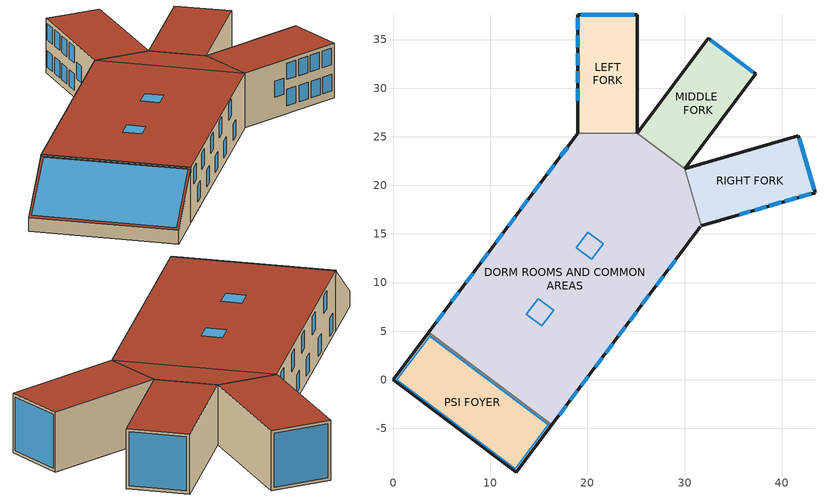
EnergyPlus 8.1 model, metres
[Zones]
PSI FOYER
 floor ground (SLAB FLOOR): 16.34,-4.63 12.68,-9.51 0,0 3.66,4.88 z0
 wall outside (EXTWALL09): 0,0 12.68,-9.51 z0:1.52; 12.68,-9.51,1.52 12.68,-9.51,0 16.34,-4.63,0 16.34,-4.63,6.1; 3.66,4.88,6.1 3.66,4.88,0 0,0,0 0,0,1.52
 wall to DORM ROOMS AND COMMON AREAS (INTERIOR): 16.34,-4.63 3.66,4.88 z0:6.1
 roof outside (ROOF31): 3.66,4.88,6.1 0,0,1.52 12.68,-9.51,1.52 16.34,-4.63,6.1
 skylight (DOUBLE PANE HW WINDOW): 3.76,4.5,5.91 0.39,0.01,1.71 12.58,-9.13,1.71 15.95,-4.65,5.91
DORM ROOMS AND COMMON AREAS
 floor ground (SLAB FLOOR): 31.7,15.85 16.34,-4.63 3.66,4.88 19.02,25.36 z0; 29.99,21.7 31.7,15.85 19.02,25.36 25.12,25.36 z0
 wall outside (EXTWALL09): 16.25,-4.75 31.61,15.73 / 19.02,25.36 3.66,4.88 z0:6.1
 wall to RIGHT FORK (INTERIOR): 31.7,15.85 29.99,21.7 z0:6.1
 wall to MIDDLE FORK (INTERIOR): 29.99,21.7 25.12,25.36 z0:6.1
 wall to LEFT FORK (INTERIOR): 25.12,25.36 19.02,25.36 z0:6.1
 window (DOUBLE PANE HW WINDOW): 17.09,-3.63 17.82,-2.66 / 15.16,20.21 14.43,19.24 z3.72:5.55; 18.24,-2.1 18.97,-1.12 z0.94:2.77; 19.35,-0.61 20.09,0.37 z3.78:5.61; 20.78,1.29 21.51,2.27 / 28.35,11.39 29.08,12.36 z0.85:2.68; 21.86,2.73 22.59,3.71 / 6.75,9 6.02,8.02 z3.87:5.7; 23.18,4.49 23.91,5.46 / 25.59,7.71 26.32,8.68 z0.82:2.65; 24.33,6.02 25.06,7 z3.93:5.76; 27.07,9.68 27.8,10.66 z3.99:5.82; 5.21,6.95 4.48,5.97 / 8.23,10.97 7.5,10 z0.52:2.35; 9.78,13.05 9.05,12.07 / 12.56,16.75 11.83,15.78 z3.81:5.64; 11.3,15.07 10.57,14.09 z0.64:2.47; 17.96,23.95 17.23,22.97 z3.69:5.52; 16.61,22.14 15.87,21.17 z0.76:2.59; 13.88,18.51 13.15,17.53 z0.67:2.5
 roof outside (ROOF31): 19.02,25.36 3.66,4.88 16.34,-4.63 31.7,15.85 z6.1; 19.02,25.36 31.7,15.85 29.99,21.7 25.12,25.36 z6.1
 skylight (DOUBLE PANE HW WINDOW): 14.92,8.35 13.72,6.75 15.32,5.55 16.52,7.15 z6.1; 20.04,15.18 18.84,13.58 20.44,12.38 21.64,13.98 z6.1
LEFT FORK
 floor ground (SLAB FLOOR): 25.12,37.55 25.12,25.36 19.02,25.36 19.02,37.55 z0
 wall outside (EXTWALL09): 25.12,25.36 25.12,37.55 19.02,37.55 19.02,25.36 z0:6.1
 window (DOUBLE PANE HW WINDOW): 24.81,37.55 19.32,37.55 z0.3:5.79; 19.02,37.25 19.02,36.03 / 19.02,35.42 19.02,34.2 / 19.02,33.59 19.02,32.37 / 19.02,31.76 19.02,30.54 z3.81:5.64; 19.02,37.25 19.02,36.03 / 19.02,35.42 19.02,34.2 / 19.02,33.59 19.02,32.37 / 19.02,31.76 19.02,30.54 z0.76:2.59; 19.02,29.93 19.02,28.71 z2.29:4.11
 roof outside (ROOF31): 19.02,37.55 19.02,25.36 25.12,25.36 25.12,37.55 z6.1
MIDDLE FORK
 floor ground (SLAB FLOOR): 37.31,31.46 29.99,21.7 25.12,25.36 32.43,35.11 z0
 wall outside (EXTWALL09): 29.99,21.7 37.31,31.46 32.43,35.11 25.12,25.36 z0:6.1
 window (DOUBLE PANE HW WINDOW): 37.06,31.64 32.67,34.93 z0.3:5.79
 roof outside (ROOF31): 32.43,35.11 25.12,25.36 29.99,21.7 37.31,31.46 z6.1
RIGHT FORK
 floor ground (SLAB FLOOR): 41.7,25.12 43.4,19.26 31.7,15.85 29.99,21.7 z0
 wall outside (EXTWALL09): 31.7,15.85 43.4,19.26 41.7,25.12 29.99,21.7 z0:6.1
 window (DOUBLE PANE HW WINDOW): 41.79,18.79 42.96,19.14 / 40.27,18.35 41.44,18.69 / 38.72,17.9 39.89,18.24 / 37.2,17.45 38.37,17.8 z3.81:5.64; 41.85,18.81 43.02,19.15 / 40.36,18.38 41.53,18.72 / 38.78,17.91 39.95,18.26 / 37.2,17.45 38.37,17.8 z0.88:2.71; 35.59,16.98 36.76,17.33 z2.26:4.08; 43.32,19.56 41.78,24.82 z0.3:5.79
 roof outside (ROOF31): 29.99,21.7 31.7,15.85 43.4,19.26 41.7,25.12 z6.1
[Building]
PSI HOUSE DORM AND OFFICES: North Axis {deg}=36.87; Terrain=Suburbs; Loads Convergence Tolerance Value=0.04; Temperature Convergence Tolerance Value {deltaC}=0.4; Solar Distribution=FullInteriorAndExterior; Maximum Number of Warmup Days=25; Minimum Number of Warmup Days=6
[Site:Location]
COLORADO_SPRGS_CO_USA_WMO_724660: Latitude {deg}=38.82; Longitude {deg}=-104.72; Time Zone {hr}=-7; Elevation {m}=1881
[SizingPeriod:DesignDay] Day of Month=21; Humidity Condition Type=Wetbulb; Barometric Pressure {Pa}=80677; Rain Indicator=No; Snow Indicator=No; Daylight Saving Time Indicator=No; Solar Model Indicator=ASHRAEClearSky
Name | Month | Day Type | Maximum Dry-Bulb Temperature {C} | Daily Dry-Bulb Temperature Range {deltaC} | Wetbulb or DewPoint at Maximum Dry-Bulb {C} | Wind Speed {m/s} | Wind Direction {deg} | Sky Clearness
COLORADO_SPRGS Ann Htg 99.6% Condns DB | 1 | WinterDesignDay | -18.4 | 0 | -18.4 | 2.8 | 20 | 0
COLORADO_SPRGS Ann Clg .4% Condns DB=>MWB | 7 | SummerDesignDay | 32.1 | 14.1 | 14.6 | 5.3 | 180 | 1
[Site:GroundTemperature:BuildingSurface]
18.89, 18.92, 19.02, 19.12, 19.21, 19.23, 19.07, 19.32, 19.09, 19.21, 19.13, 18.96
[Material] Thermal Absorptance=0.9
Name | Roughness | Thickness {m} | Conductivity {W/m-K} | Density {kg/m3} | Specific Heat {J/kg-K} | Solar Absorptance | Visible Absorptance
A2 - 4 IN DENSE FACE BRICK | Rough | 0.101498 | 1.245296 | 2082.4 | 920.48 | 0.93 | 0.93
C3 - 4 IN HW CONCRETE BLOCK | MediumRough | 0.101498 | 0.812901 | 977.1262 | 836.8 | 0.65 | 0.65
E1 - 3 / 4 IN PLASTER OR GYP BOARD | Smooth | 0.01905 | 0.726422 | 1601.846 | 836.8 | 0.92 | 0.92
C7 - 8 IN LW CONCRETE BLOCK | Rough | 0.203302 | 0.570761 | 608.7016 | 836.8 | 0.65 | 0.65
CONCRETE - SAND AND GRAVEL 4 IN | MediumRough | 0.101498 | 1.729577 | 2242.585 | 836.8 | 0.6 | 0.6
E2 - 1 / 2 IN SLAG OR STONE | Rough | 0.0127102 | 1.435549 | 881.0155 | 1673.6 | 0.55 | 0.55
E3 - 3 / 8 IN FELT AND MEMBRANE | Rough | 0.00954024 | 0.190253 | 1121.292 | 1673.6 | 0.75 | 0.75
B6 - 2 IN DENSE INSULATION | VeryRough | 0.0509016 | 0.0432394 | 91.30524 | 836.8 | 0.5 | 0.5
C12 - 2 IN HW CONCRETE | MediumRough | 0.0509016 | 1.729577 | 2242.585 | 836.8 | 0.65 | 0.65
C2 - 4 IN LW CONCRETE BLOCK | MediumRough | 0.101498 | 0.380507 | 608.7016 | 836.8 | 0.65 | 0.65
[Material:AirGap]
B1 - AIRSPACE RESISTANCE: Thermal Resistance {m2-K/W}=0.160367
[WindowMaterial:Glazing]
GLASS - CLEAR PLATE 1 / 4 IN: Optical Data Type=SpectralAverage; Thickness {m}=0.006; Solar Transmittance at Normal Incidence=0.8; Front Side Solar Reflectance at Normal Incidence=0.1; Back Side Solar Reflectance at Normal Incidence=0.1; Visible Transmittance at Normal Incidence=0.8; Front Side Visible Reflectance at Normal Incidence=0.1; Back Side Visible Reflectance at Normal Incidence=0.1; Infrared Transmittance at Normal Incidence=0; Front Side Infrared Hemispherical Emissivity=0.84; Back Side Infrared Hemispherical Emissivity=0.84; Conductivity {W/m-K}=0.9
[WindowMaterial:Gas]
AIRGAP: Gas Type=AIR; Thickness {m}=0.0125
[Construction]
EXTWALL09: A2 - 4 IN DENSE FACE BRICK, B1 - AIRSPACE RESISTANCE, C3 - 4 IN HW CONCRETE BLOCK, E1 - 3 / 4 IN PLASTER OR GYP BOARD
INTERIOR: C7 - 8 IN LW CONCRETE BLOCK
SLAB FLOOR: CONCRETE - SAND AND GRAVEL 4 IN
ROOF31: E2 - 1 / 2 IN SLAG OR STONE, E3 - 3 / 8 IN FELT AND MEMBRANE, B6 - 2 IN DENSE INSULATION, C12 - 2 IN HW CONCRETE
DOUBLE PANE HW WINDOW: GLASS - CLEAR PLATE 1 / 4 IN, AIRGAP, GLASS - CLEAR PLATE 1 / 4 IN
PARTITION02: E1 - 3 / 4 IN PLASTER OR GYP BOARD, C2 - 4 IN LW CONCRETE BLOCK, E1 - 3 / 4 IN PLASTER OR GYP BOARD
[Zone] Type=1; Multiplier=1; Ceiling Height {m}=autocalculate; Volume {m3}=autocalculate
PSI FOYER; DORM ROOMS AND COMMON AREAS; LEFT FORK; MIDDLE FORK; RIGHT FORK
[Lights] Design Level Calculation Method=LightingLevel; Return Air Fraction=0; Fraction Radiant=0.4; Fraction Visible=0.2; Fraction Replaceable=1
Name | Zone or ZoneList | Schedule | Lighting Level {W}
PSI FOYER Lights 1 | PSI FOYER | Residence Lighting | 518.3889
DORM ROOMS AND COMMON AREAS Lights 1 | DORM ROOMS AND COMMON AREAS | Residence Lighting | 1247.648
LEFT FORK Lights 1 | LEFT FORK | OFFICE LIGHTING | 1039.706
MIDDLE FORK Lights 1 | MIDDLE FORK | OFFICE LIGHTING | 1039.706
RIGHT FORK Lights 1 | RIGHT FORK | OFFICE LIGHTING | 1039.706
[GasEquipment] Schedule=Gas Eq Sch; Design Level Calculation Method=EquipmentLevel; Fraction Latent=0; Fraction Radiant=0.3; Fraction Lost=0
Name | Zone or ZoneList | Design Level {W}
PSI FOYER GasEq 1 | PSI FOYER | 5857.501
DORM ROOMS AND COMMON AREAS GasEq 1 | DORM ROOMS AND COMMON AREAS | 29287.51
LEFT FORK GasEq 1 | LEFT FORK | 14643.75
MIDDLE FORK GasEq 1 | MIDDLE FORK | 14643.75
RIGHT FORK GasEq 1 | RIGHT FORK | 14643.75
[ZoneInfiltration:DesignFlowRate] Schedule=Infiltration Sch; Design Flow Rate Calculation Method=flow/zone; Constant Term Coefficient=0.606; Temperature Term Coefficient=0.03636; Velocity Term Coefficient=0.117717; Velocity Squared Term Coefficient=0
Name | Zone or ZoneList | Design Flow Rate {m3/s}
PSI FOYER Infil 1 | PSI FOYER | 2.831685
DORM ROOMS AND COMMON AREAS Infil 1 | DORM ROOMS AND COMMON AREAS | 2.831685
LEFT FORK Infil 1 | LEFT FORK | 0.589934
MIDDLE FORK Infil 1 | MIDDLE FORK | 0.589934
RIGHT FORK Infil 1 | RIGHT FORK | 0.589934
[Daylighting:Controls] Total Daylighting Reference Points=1; Z-Coordinate of First Reference Point {m}=0.9; Fraction of Zone Controlled by First Reference Point=1; Fraction of Zone Controlled by Second Reference Point=0; Illuminance Setpoint at First Reference Point {lux}=500; Illuminance Setpoint at Second Reference Point {lux}=500; Lighting Control Type=1; Glare Calculation Azimuth Angle of View Direction Clockwise from Zone y-Axis {deg}=180; Maximum Allowable Discomfort Glare Index=22; Minimum Input Power Fraction for Continuous Dimming Control=0.3; Minimum Light Output Fraction for Continuous Dimming Control=0.2; Number of Stepped Control Steps=1; Probability Lighting will be Reset When Needed in Manual Stepped Control=1
Name | X-Coordinate of First Reference Point {m} | Y-Coordinate of First Reference Point {m}
PSI FOYER | 7.7 | -1.4
DORM ROOMS AND COMMON AREAS | 17.56 | 10.08
LEFT FORK | 22.07 | 31.46
MIDDLE FORK | 31.22 | 28.41
RIGHT FORK | 36.7 | 20.48
[People] Number of People Calculation Method=people; Fraction Radiant=0.6; Activity Level Schedule=Activity Sch; Mean Radiant Temperature Calculation Type=zoneaveraged; Work Efficiency Schedule=Work Eff Sch; Clothing Insulation Calculation Method=ClothingInsulationSchedule; Clothing Insulation Schedule=Clothing Sch; Air Velocity Schedule=Air Velo Sch; Thermal Comfort Model 1 Type=FANGER
Name | Zone or ZoneList | Number of People Schedule | Number of People
DORM ROOMS AND COMMON AREAS | DORM ROOMS AND COMMON AREAS | Residence Occupancy | 31
LEFT FORK | LEFT FORK | OFFICE OCCUPANCY | 8
MIDDLE FORK | MIDDLE FORK | OFFICE OCCUPANCY | 8
RIGHT FORK | RIGHT FORK | OFFICE OCCUPANCY | 8
[ElectricEquipment] Design Level Calculation Method=EquipmentLevel; Fraction Latent=0; Fraction Radiant=0.3; Fraction Lost=0
Name | Zone or ZoneList | Schedule | Design Level {W}
DORM ROOMS AND COMMON AREAS ElecEq 1 | DORM ROOMS AND COMMON AREAS | Residence Equipment | 9210.921
LEFT FORK ElecEq 1 | LEFT FORK | OFFICE LIGHTING | 398.3101
MIDDLE FORK ElecEq 1 | MIDDLE FORK | OFFICE LIGHTING | 398.3101
RIGHT FORK ElecEq 1 | RIGHT FORK | OFFICE LIGHTING | 398.3101
[DaylightingDevice:LightWell] Height of Well {m}=1.2; Perimeter of Bottom of Well {m}=12; Area of Bottom of Well {m2}=9; Visible Reflectance of Well Walls=0.7
Name | Exterior Window
 | Zn002:Roof001:SkyLt001
 | Zn002:Roof001:SkyLt002
[InternalMass] Zone=DORM ROOMS AND COMMON AREAS
Name | Construction | Surface Area {m2}
Zn002:IntM001 | INTERIOR | 408.7734
Zn002:IntM002 | PARTITION02 | 371.6122
[ZoneControl:Thermostat] Control Type Schedule=Zone Control Type Schedule
Name | Zone or ZoneList | Control 1
PSI FOYER CONTROLS | PSI FOYER | PSI FOYER SETPOINTS
DORM ROOMS AND COMMON AREAS CONTROLS | DORM ROOMS AND COMMON AREAS | DORM ROOMS AND COMMON AREAS SETPOINTS
LEFT FORK CONTROLS | LEFT FORK | LEFT FORK SETPOINTS
MIDDLE FORK CONTROLS | MIDDLE FORK | MIDDLE FORK SETPOINTS
RIGHT FORK CONTROLS | RIGHT FORK | RIGHT FORK SETPOINTS
[ThermostatSetpoint:DualSetpoint]
Name | Heating Setpoint Temperature Schedule | Cooling Setpoint Temperature Schedule
PSI FOYER SETPOINTS | PSI FOYER Heating Setpoints | PSI FOYER Cooling Setpoints
DORM ROOMS AND COMMON AREAS SETPOINTS | DORM ROOMS AND COMMON AREAS Heating Setpoints | DORM ROOMS AND COMMON AREAS Cooling Setpoints
LEFT FORK SETPOINTS | LEFT FORK Heating Setpoints | LEFT FORK Cooling Setpoints
MIDDLE FORK SETPOINTS | MIDDLE FORK Heating Setpoints | MIDDLE FORK Cooling Setpoints
RIGHT FORK SETPOINTS | RIGHT FORK Heating Setpoints | RIGHT FORK Cooling Setpoints
[Zone equipment]
PSI FOYER: PSI FOYER PURCHASED AIR
DORM ROOMS AND COMMON AREAS: DORM ROOMS AND COMMON AREAS PURCHASED AIR
LEFT FORK: LEFT FORK PURCHASED AIR
MIDDLE FORK: MIDDLE FORK PURCHASED AIR
RIGHT FORK: RIGHT FORK PURCHASED AIR
[ZoneHVAC:IdealLoadsAirSystem] Maximum Heating Supply Air Temperature {C}=50; Minimum Cooling Supply Air Temperature {C}=13; Maximum Heating Supply Air Humidity Ratio {kgWater/kgDryAir}=0.015; Minimum Cooling Supply Air Humidity Ratio {kgWater/kgDryAir}=0.01; Heating Limit=NoLimit; Maximum Heating Air Flow Rate {m3/s}=autosize; Cooling Limit=NoLimit; Maximum Cooling Air Flow Rate {m3/s}=autosize; Dehumidification Control Type=ConstantSupplyHumidityRatio; Humidification Control Type=ConstantSupplyHumidityRatio
PSI FOYER PURCHASED AIR; DORM ROOMS AND COMMON AREAS PURCHASED AIR; LEFT FORK PURCHASED AIR; MIDDLE FORK PURCHASED AIR; RIGHT FORK PURCHASED AIR
[Schedule:Compact]
Activity Sch: Through: 12/31, For: AllDays, Until: 24:00, 131.7938
Work Eff Sch: Through: 12/31, For: AllDays, Until: 24:00, 0
Clothing Sch: Through: 12/31, For: AllDays, Until: 24:00, 1
Air Velo Sch: Through: 12/31, For: AllDays, Until: 24:00, 0.137
Residence Lighting: Through: 12/31, For: WeekDays SummerDesignDay, Until:  6:00, 0.1, Until:  8:00, 0.2, Until: 16:00, 0.1, Until: 17:00, 0.2, Until: 19:00, 0.5, Until: 22:00, 1, Until: 23:00, 0.5, Until: 24:00, 0.3, For: AllOtherDays, Until: 16:00, 0.1, Until: 18:00, 0.5, Until: 22:00, 1, Until: 23:00, 0.5, Until: 24:00, 0.3
Gas Eq Sch: Through: 4/15, For: AllDays, Until: 24:00, 1, Through: 10/15, For: AllDays, Until: 24:00, 0, Through: 12/31, For: AllDays, Until: 24:00, 1
Infiltration Sch: Through: 4/15, For: AllDays, Until: 24:00, 0, Through: 10/15, For: AllDays, Until: 24:00, 1, Through: 12/31, For: AllDays, Until: 24:00, 0
Residence Occupancy: Through: 12/31, For: WeekDays SummerDesignDay, Until:  7:00, 1, Until:  8:00, .5, Until: 15:00, .3, Until: 16:00, .4, Until: 17:00, .7, Until: 24:00, 1, For: AllOtherDays, Until:  9:00, 1, Until: 16:00, .3, Until: 19:00, .7, Until: 22:00, .3, Until: 23:00, .7, Until: 24:00, 1
Residence Equipment: Through: 12/31, For: AllDays, Until:  7:00, 0, Until:  8:00, 1, Until:  9:00, 0.9, Until: 10:00, 0.8, Until: 16:00, 0.3, Until: 19:00, 0.7, Until: 22:00, 0.5, Until: 24:00, 0
OFFICE LIGHTING: Through: 12/31, For: WeekDays SummerDesignDay, Until: 6:00, 0.05, Until: 7:00, 0.2, Until: 17:00, 1, Until: 18:00, 0.5, Until: 24:00, 0.05, For: AllOtherDays, Until: 24:00, 0.05
OFFICE OCCUPANCY: Through: 12/31, For: WeekDays SummerDesignDay, Until: 6:00, 0, Until: 7:00, 0.1, Until: 8:00, 0.5, Until: 12:00, 1, Until: 13:00, 0.5, Until: 16:00, 1, Until: 17:00, 0.5, Until: 18:00, 0.1, Until: 24:00, 0, For: AllOtherDays, Until: 24:00, 0
Zone Control Type Schedule: Through: 12/31, For: AllDays, Until: 24:00, 4
PSI FOYER Heating Setpoints; DORM ROOMS AND COMMON AREAS Heating Setpoints; LEFT FORK Heating Setpoints; MIDDLE FORK Heating Setpoints; RIGHT FORK Heating Setpoints: Through: 12/31, For: AllDays, Until: 24:00, 20
PSI FOYER Cooling Setpoints; DORM ROOMS AND COMMON AREAS Cooling Setpoints; LEFT FORK Cooling Setpoints; MIDDLE FORK Cooling Setpoints; RIGHT FORK Cooling Setpoints: Through: 12/31, For: AllDays, Until: 24:00, 25.6
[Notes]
GeometryTest.idf
Basic file description:  2 story building divided into 5 zones with atrium like lobby.
Highlights:              Geometry testing for EnergyPlus.  Includes daylighting.
Simulation Location/Run: COLORADO_SPRGS_CO_USA_WMO_724660, 2 design days, 1 run periods.
Run Control executes the run periods using the weather file
Location:                Colorado Springs, CO
Design Days:             COLORADO_SPRGS_CO_USA Annual Heating 99.6%, MaxDB=-18.4°C
COLORADO_SPRGS_CO_USA Annual Cooling (DB=>MWB) .4%, MaxDB=32.1°C MWB=14.6°C
Run Period (Weather File): 5/1 through 5/10, COLORADO_SPRGS_CO_USA TMY2
Run Control:             No Zone and System sizing.  Runs design days and weather period.
Building: Fictional 5 zone building.  Self shaded, the plan view looks like Greek letter Psi.
There are interzone surfaces, internal mass, windows.
Building is oriented approximately 37 degrees from true north.
Floor Area:        765.52 m2
Number of Stories: 1
Zone Description Details:
Internal gains description:     low density occupancy, <.1 person/m2.  lighting is 6.4 watts/m2, office equip is 13.6 watts/m2.
Gas equipment is 103 watts/m2.
Schedules mimic a dormitory.
Infiltration uses default coefficients.
Interzone Surfaces:             Yes
Internal Mass:                  Yes
Windows:                        Double Pane Windows
Doors:                          None
Detached Shading:               None
Daylight:                       Detailed in all zones.
Natural Ventilation:            None
Compact Schedules:              Yes
Solar Distribution:             FullInteriorAndExterior
HVAC:                           Purchased Air
Zonal Equipment:                None
Central Air Handling Equipment: None
System Equipment Autosize:      None
Purchased Cooling:              None
Purchased Heating:              None
Coils:                          None
Pumps:                          None
Boilers:                        None
Chillers:                       None
Standard Reports:               None
Timestep or Hourly Variables:   Hourly and RunPeriod
Time bins Report:               None
HTML Report:                    AllSummaryAndMonthly
Environmental Emissions:        None
Utility Tariffs:                None
